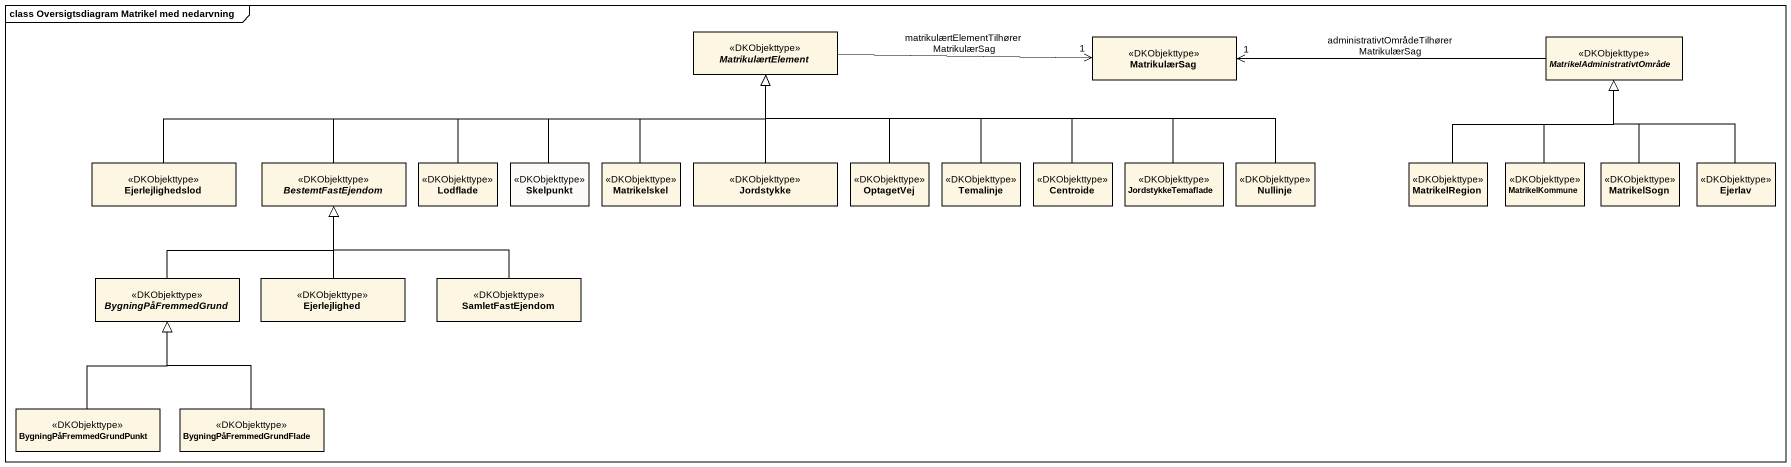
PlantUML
@startuml
mainframe class Oversigtsdiagram Matrikel med nedarvning
hide circle
hide empty members
abstract class MatrikulærtElement <<DKObjekttype>>
class MatrikulærSag <<DKObjekttype>>
abstract class MatrikelAdministrativtOmråde <<DKObjekttype>>
class Ejerlejlighedslod <<DKObjekttype>>
abstract class BestemtFastEjendom <<DKObjekttype>>
class Lodflade <<DKObjekttype>>
class Skelpunkt <<DKObjekttype>> #FEFAF7
class Matrikelskel <<DKObjekttype>>
class Jordstykke <<DKObjekttype>>
class OptagetVej <<DKObjekttype>>
class Temalinje <<DKObjekttype>>
class Centroide <<DKObjekttype>>
class JordstykkeTemaflade <<DKObjekttype>>
class Nullinje <<DKObjekttype>>
class MatrikelRegion <<DKObjekttype>>
class MatrikelKommune <<DKObjekttype>>
class MatrikelSogn <<DKObjekttype>>
class Ejerlav <<DKObjekttype>>
abstract class BygningPåFremmedGrund <<DKObjekttype>>
class Ejerlejlighed <<DKObjekttype>>
class SamletFastEjendom <<DKObjekttype>>
class BygningPåFremmedGrundPunkt <<DKObjekttype>>
class BygningPåFremmedGrundFlade <<DKObjekttype>>
MatrikulærtElement -right-> "1" MatrikulærSag : matrikulærtElementTilhørerMatrikulærSag
MatrikelAdministrativtOmråde -left-> "1" MatrikulærSag : administrativtOmrådeTilhørerMatrikulærSag
Ejerlejlighedslod -right-|> MatrikulærtElement
BestemtFastEjendom -right-|> MatrikulærtElement
Lodflade -right-|> MatrikulærtElement
Skelpunkt -up-|> MatrikulærtElement
Matrikelskel -up-|> MatrikulærtElement
Jordstykke -up-|> MatrikulærtElement
OptagetVej -up-|> MatrikulærtElement
Temalinje -up-|> MatrikulærtElement
Centroide -left-|> MatrikulærtElement
JordstykkeTemaflade -left-|> MatrikulærtElement
Nullinje -left-|> MatrikulærtElement
MatrikelRegion -up-|> MatrikelAdministrativtOmråde
MatrikelKommune -up-|> MatrikelAdministrativtOmråde
MatrikelSogn -up-|> MatrikelAdministrativtOmråde
Ejerlav -up-|> MatrikelAdministrativtOmråde
BygningPåFremmedGrund -up-|> BestemtFastEjendom
Ejerlejlighed -up-|> BestemtFastEjendom
SamletFastEjendom -up-|> BestemtFastEjendom
BygningPåFremmedGrundPunkt -up-|> BygningPåFremmedGrund
BygningPåFremmedGrundFlade -up-|> BygningPåFremmedGrund
@enduml
